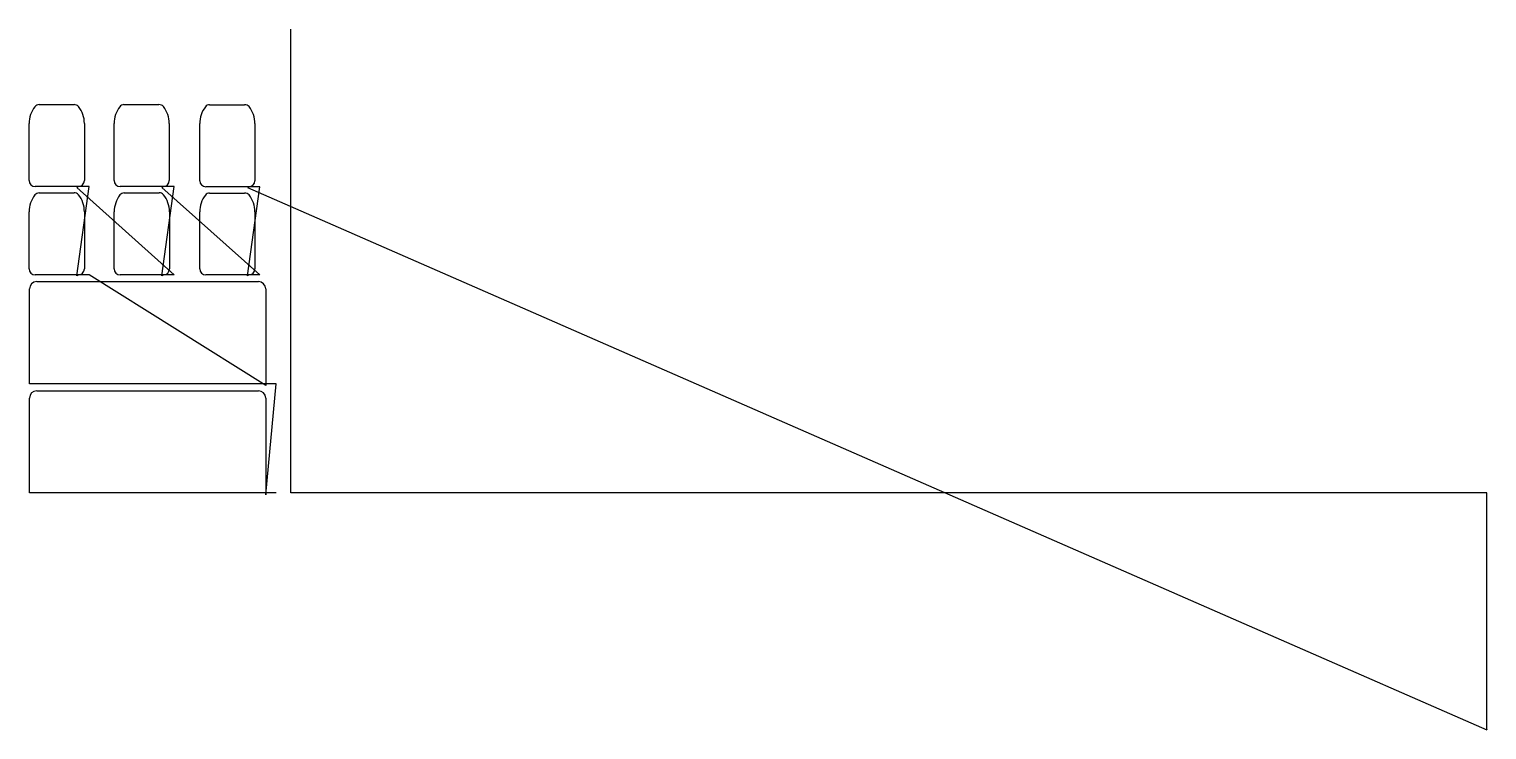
# Model space of a CAD drawing. Header units: metres. Extents: x 19 to 4175, y 0 to 2000.
import ezdxf

# ---------------------------------------------------------------- set-up
doc = ezdxf.new("R2010")
doc.units = ezdxf.units.M

msp = doc.modelspace()

# ---------------------------------------------------------------- linework, layer by layer
at = {"layer": 'TOOL_0'}
for p, q in [((764.721, 1998.994), (764.721, 1999.994)), ((764.721, 676.706), (764.721, 1998.994)), ((47.243, 1784.424), (146.993, 1784.424)), ((289.374, 1784.422), (389.124, 1784.422)), ((533.546, 1784.075), (633.296, 1784.075)), ((18.999, 1567.624), (18.999, 1730.524)), ((176.498, 1730.524), (176.498, 1567.624)), ((261.13, 1567.622), (261.13, 1730.522)), ((418.629, 1730.522), (418.629, 1567.622)), ((505.302, 1567.275), (505.302, 1730.175)), ((662.801, 1730.175), (662.801, 1567.275)), ((159.499, 1550.624), (35.999, 1550.624)), ((159.498, 1550.624), (154.943, 1547.982)), ((154.943, 1547.982), (432.606, 1298.784)), ((154.944, 1296.144), (190.13, 1550.624)), ((190.13, 1550.624), (159.499, 1550.624)), ((401.63, 1550.622), (278.13, 1550.622)), ((401.629, 1550.622), (397.074, 1547.98)), ((397.074, 1547.98), (676.434, 1298.437)), ((397.419, 1296.142), (432.261, 1550.622)), ((432.261, 1550.622), (401.63, 1550.622)), ((645.802, 1550.275), (522.302, 1550.275)), ((645.801, 1550.275), (641.246, 1547.633)), ((641.246, 1547.633), (4175.301, -0.006)), ((641.247, 1295.795), (676.433, 1550.275)), ((676.433, 1550.275), (645.802, 1550.275)), ((47.244, 1532.586), (146.994, 1532.586)), ((289.719, 1532.584), (389.469, 1532.584)), ((533.547, 1532.237), (633.297, 1532.237)), ((19, 1315.786), (19, 1478.686)), ((176.499, 1478.686), (176.499, 1315.786)), ((261.475, 1315.784), (261.475, 1478.684)), ((418.974, 1478.684), (418.974, 1315.784)), ((505.303, 1315.437), (505.303, 1478.337)), ((662.802, 1478.337), (662.802, 1315.437)), ((159.5, 1298.786), (36, 1298.786)), ((159.499, 1298.786), (154.944, 1296.144)), ((190.131, 1298.786), (159.5, 1298.786)), ((693.5, 982.759), (190.131, 1298.786)), ((401.975, 1298.784), (278.475, 1298.784)), ((401.974, 1298.784), (397.419, 1296.142)), ((432.606, 1298.784), (401.975, 1298.784)), ((645.803, 1298.437), (522.303, 1298.437)), ((645.802, 1298.437), (641.247, 1295.795)), ((676.434, 1298.437), (645.803, 1298.437)), ((20, 987.759), (20, 1258.509)), ((40.75, 1279.259), (672.75, 1279.259)), ((693.5, 1258.509), (693.5, 987.759)), ((693.5, 987.759), (20, 987.759)), ((40.75, 967.737), (672.75, 967.737)), ((693.5, 671.237), (723.5, 987.759)), ((723.5, 987.759), (693.5, 987.759)), ((693.5, 987.759), (693.5, 982.759)), ((20, 676.237), (20, 946.987)), ((693.5, 946.987), (693.5, 676.237)), ((693.5, 676.237), (20, 676.237)), ((723.5, 676.237), (693.5, 676.237)), ((693.5, 676.237), (693.5, 671.237)), ((4175.301, 676.706), (764.721, 676.706)), ((4175.301, 0.994), (4175.301, 676.706)), ((4175.301, -0.006), (4175.301, 0.994)), ((4175.301, 0.994), (4175.301, -0.006)), ((4175.301, -0.006), (4175.301, 0.994))]:
    msp.add_line(p, q, dxfattribs=at)
for centre, radius, start, end in [((97.749, 1730.524), 78.75, 142.396408, 180), ((47.243, 1769.424), 15, 90, 142.396708), ((148.111, 1769.229), 15.236, 40.722845, 94.20806), ((97.812, 1730.521), 78.686, 0.002184, 38.188554), ((339.88, 1730.522), 78.75, 142.396408, 180), ((289.374, 1769.422), 15, 90, 142.396708), ((390.242, 1769.227), 15.236, 40.722845, 94.20806), ((339.943, 1730.519), 78.686, 0.002184, 38.188554), ((584.052, 1730.175), 78.75, 142.396408, 180), ((533.546, 1769.075), 15, 90, 142.396708), ((634.414, 1768.88), 15.236, 40.722845, 94.20806), ((584.115, 1730.172), 78.686, 0.002184, 38.188554), ((35.999, 1567.624), 17, 180, 270), ((159.498, 1567.624), 17, 270, 0), ((278.13, 1567.622), 17, 180, 270), ((401.629, 1567.622), 17, 270, 0), ((522.302, 1567.275), 17, 180, 270), ((645.801, 1567.275), 17, 270, 0), ((97.75, 1478.686), 78.75, 142.396408, 180), ((47.244, 1517.586), 15, 90, 142.396708), ((148.112, 1517.391), 15.236, 40.722845, 94.20806), ((97.813, 1478.683), 78.686, 0.002184, 38.188554), ((340.225, 1478.684), 78.75, 142.396408, 180), ((289.719, 1517.584), 15, 90, 142.396708), ((390.587, 1517.389), 15.236, 40.722845, 94.20806), ((340.288, 1478.681), 78.686, 0.002184, 38.188554), ((584.053, 1478.337), 78.75, 142.396408, 180), ((533.547, 1517.237), 15, 90, 142.396708), ((634.415, 1517.042), 15.236, 40.722845, 94.20806), ((584.116, 1478.334), 78.686, 0.002184, 38.188554), ((36, 1315.786), 17, 180, 270), ((159.499, 1315.786), 17, 270, 0), ((278.475, 1315.784), 17, 180, 270), ((401.974, 1315.784), 17, 270, 0), ((522.303, 1315.437), 17, 180, 270), ((645.802, 1315.437), 17, 270, 0), ((40.75, 1258.509), 20.75, 90, 180), ((672.75, 1258.509), 20.75, 0, 90), ((40.75, 946.987), 20.75, 90, 180), ((672.75, 946.987), 20.75, 0, 90)]:
    msp.add_arc(centre, radius, start, end, dxfattribs=at)

doc.saveas('drawing.dxf')
